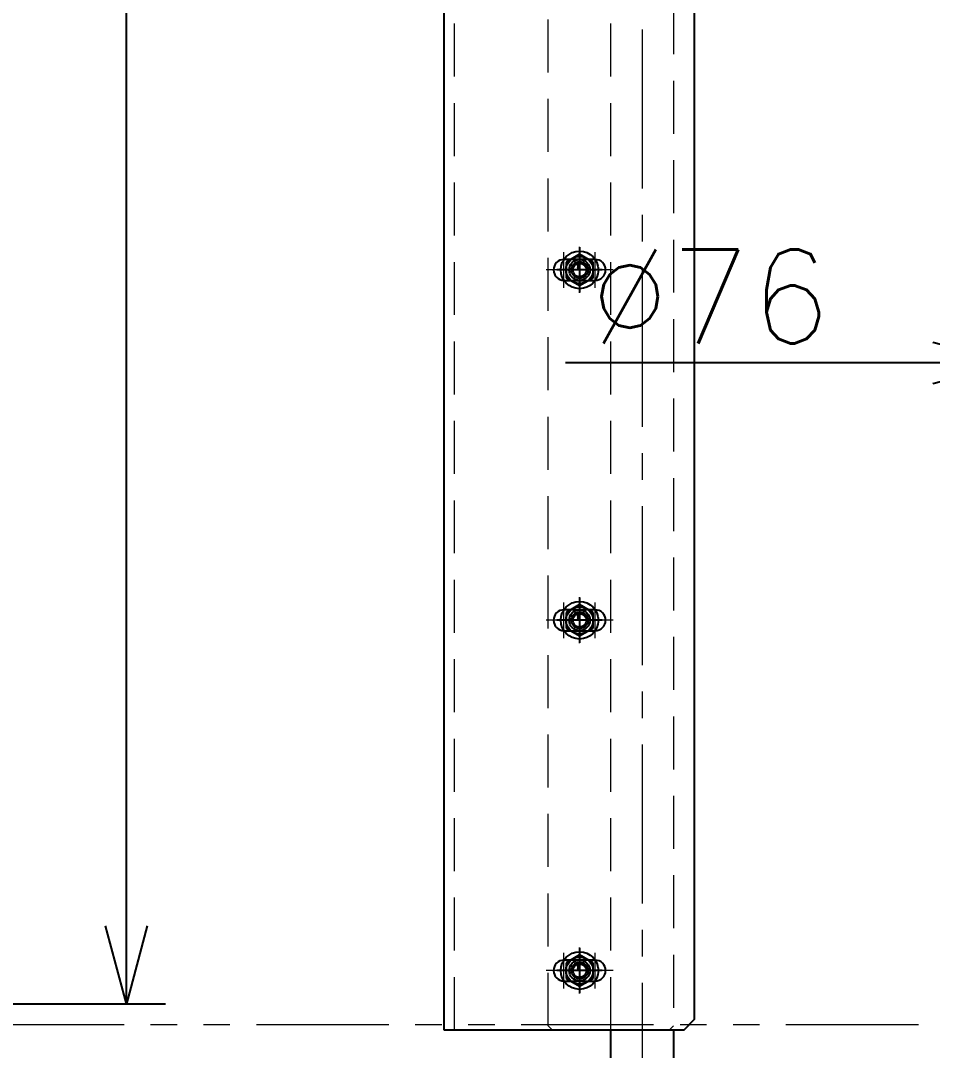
# Model space of a CAD drawing. Header units: millimetres. Extents: x -8731 to 85711, y -14522 to 31379.
# Drawn here: x 5682.5 to 6119.9, y 17255.2 to 17749 of the extents above; entities that cross this region are included whole.
import ezdxf
from ezdxf import colors
from ezdxf.entities.mleader import LeaderData, LeaderLine
from ezdxf.enums import TextEntityAlignment as Align
from ezdxf.math import Vec2, Vec3

# ---------------------------------------------------------------- set-up
doc = ezdxf.new("R2010")
doc.units = ezdxf.units.MM
doc.header["$LTSCALE"] = 4
doc.header["$PDMODE"] = 99
doc.header["$PDSIZE"] = 1
for name, pattern in [('CENTER2', [28.575, 19.05, -3.175, 3.175, -3.175]), ('HIDDEN', [9.525, 6.35, -3.175]), ('PHANTOM2', [31.75, 15.875, -3.175, 3.175, -3.175, 3.175, -3.175])]:
    doc.linetypes.add(name, pattern=pattern)
for name, color, linetype, lineweight in [('04_HIDDEN', 2, 'HIDDEN', 13), ('05_CENTER', 4, 'CENTER2', 13), ('06_PHANTOM', 2, 'PHANTOM2', 13), ('08_DIM', 3, 'Continuous', 13)]:
    doc.layers.add(name, color=color, linetype=linetype, lineweight=lineweight)
doc.layers.add('10_DRAFT', color=8, linetype='Continuous', lineweight=0, plot=False)
doc.styles.add('KSS_TXT', font='txt.shx', dxfattribs={"bigfont": 'extfont2.shx'})
doc.styles.get("Standard").update_dxf_attribs({"font": 'txt.shx', "bigfont": 'extfont2.shx'})
doc.dimstyles.new('KSS_DIM', dxfattribs={"dimscale": 3, "dimtxt": 3, "dimasz": 2.5, "dimexe": 1.25, "dimexo": 0.625, "dimtad": 1, "dimdsep": 46, "dimtxsty": 'KSS_TXT', "dimblk": 'OPEN30', "dimcen": 0, "dimazin": 2, "dimtfac": 0.75, "dimtmove": 0, "dimatfit": 3, "dimldrblk": 'OPEN30', "dimfxl": 1, "dimtolj": 1, "dimarcsym": 0})

# ---------------------------------------------------------------- blocks, each defined once
blk = doc.blocks.new('AM_BALLOON1')
at = {"transparency": 16777216}
blk.add_circle((0, 0), 5, dxfattribs=at)
blk.add_attdef('B_NUMBER', text='', height=3, dxfattribs=at).set_placement((0, 0), align=Align.MIDDLE_CENTER)
blk = doc.blocks.new('_OPEN')
at = {"color": 0, "linetype": 'ByBlock'}
for p, q in [((-1, 0.167), (0, 0)), ((0, 0), (-1, -0.167)), ((0, 0), (-1, 0))]:
    blk.add_line(p, q, dxfattribs=at)
blk = doc.blocks.new('_Open30')
at = {"color": 0, "linetype": 'ByBlock', "lineweight": -2}
for p, q in [((-1, 0.268), (0, 0)), ((0, 0), (-1, -0.268)), ((0, 0), (-1, 0))]:
    blk.add_line(p, q, dxfattribs=at)
blk = doc.blocks.new('*D4250')
at = {"layer": '08_DIM', "color": 0, "lineweight": -2, "transparency": 16777216}
for p, q in [((6157.62, 17581.74), (6157.62, 17603.6)), ((6233.62, 17581.74), (6233.62, 17603.6)), ((6120.12, 17584.85), (5943.87, 17584.85)), ((6233.62, 17584.85), (6157.62, 17584.85)), ((6271.12, 17584.85), (6308.62, 17584.85))]:
    blk.add_line(p, q, dxfattribs=at)
at = {"layer": 'Defpoints', "color": 0, "transparency": 16777216}
for p in [(6157.62, 17584.85), (6157.62, 17572.37), (6233.62, 17572.37)]:
    blk.add_point(p, dxfattribs=at)
at = {"layer": '08_DIM', "color": 0, "lineweight": -2, "transparency": 16777216, "xscale": 37.5, "yscale": 37.5, "zscale": 37.5}
blk.add_blockref('_Open30', (6157.62, 17584.85), dxfattribs=at)
at = {"layer": '08_DIM', "color": 0, "lineweight": -2, "transparency": 16777216, "xscale": 37.5, "yscale": 37.5, "zscale": 37.5, "rotation": 180}
blk.add_blockref('_Open30', (6233.62, 17584.85), dxfattribs=at)
at = {"layer": '08_DIM', "color": 0, "transparency": 16777216, "insert": (6013.25, 17616.73), "char_height": 45, "attachment_point": 5, "style": 'KSS_TXT'}
blk.add_mtext('\\A1;%%C76', dxfattribs=at)
blk = doc.blocks.new('*D4279')
at = {"layer": '08_DIM', "color": 0, "lineweight": -2, "transparency": 16777216}
for p, q in [((5463.2, 19157.48), (5751.95, 19157.48)), ((5733.2, 17314.98), (5733.2, 19119.98)), ((5463.2, 17277.48), (5751.95, 17277.48))]:
    blk.add_line(p, q, dxfattribs=at)
at = {"layer": 'Defpoints', "color": 0, "transparency": 16777216}
for p in [(5453.82, 19157.48), (5733.2, 19157.48), (5453.82, 17277.48)]:
    blk.add_point(p, dxfattribs=at)
at = {"layer": '08_DIM', "color": 0, "lineweight": -2, "transparency": 16777216, "xscale": 37.5, "yscale": 37.5, "zscale": 37.5}
for p, rotation in [((5733.2, 19157.48), 90), ((5733.2, 17277.48), 270)]:
    blk.add_blockref('_Open30', p, dxfattribs=dict(at, rotation=rotation))
at = {"layer": '08_DIM', "color": 0, "transparency": 16777216, "char_height": 45, "attachment_point": 5, "rotation": 90, "style": 'KSS_TXT'}
for s, insert in [('\\A1;(水切りローラ幅)', (5765.08, 18217.48)), ('\\A1;1880', (5701.33, 18217.48))]:
    blk.add_mtext(s, dxfattribs=dict(at, insert=insert))
blk = doc.blocks.new('A$C2C7538EA_1_1_1')
at = {"color": 0}
blk.add_lwpolyline([(-952.5, -15), (-1118, -15), (-1120, -13), (-1120, 13), (-1118, 15), (-952.5, 15)], dxfattribs=at)
for centre in [(-924, 30), (-756, 30), (-588, 30)]:
    blk.add_circle(centre, 5, dxfattribs=at)
at = {"layer": '04_HIDDEN'}
blk.add_lwpolyline([(950.5, -15), (-950.5, -15), (-952.5, -13), (-952.5, 43), (-950.5, 45), (950.5, 45), (952.5, 43), (952.5, -13)], close=True, dxfattribs=at)
blk.add_lwpolyline([(-952.5, 15), (952.5, 15)], dxfattribs=at)
at = {"layer": '05_CENTER'}
for p, q in [((-924, 21.41), (-924, 38.59)), ((-756, 21.41), (-756, 38.59)), ((-588, 21.41), (-588, 38.59)), ((-915.41, 30), (-932.59, 30)), ((-747.41, 30), (-764.59, 30)), ((-579.41, 30), (-596.59, 30)), ((1127.5, 0), (-1127.5, 0))]:
    blk.add_line(p, q, dxfattribs=at)
blk = doc.blocks.new('A$C17963C12_1_1_1')
at = {"color": 0}
blk.add_lwpolyline([(-952.5, 95), (952.5, 95), (952.5, -20), (947.5, -25), (-947.5, -25), (-952.5, -20)], close=True, dxfattribs=at)
for points in [[(-929, 37.5), (-929, 22.5, 1), (-919, 22.5), (-919, 37.5, 1)], [(-761, 37.5), (-761, 22.5, 1), (-751, 22.5), (-751, 37.5, 1)], [(-593, 37.5), (-593, 22.5, 1), (-583, 22.5), (-583, 37.5, 1)]]:
    blk.add_lwpolyline(points, format="xyb", close=True, dxfattribs=at)
at = {"layer": '04_HIDDEN', "color": 3}
blk.add_line((-952.5, 90), (952.5, 90), dxfattribs=at)
at = {"layer": '05_CENTER'}
for p, q in [((-924, 13.94), (-924, 46.06)), ((-756, 13.94), (-756, 46.06)), ((-588, 13.94), (-588, 46.06)), ((-932.56, 37.5), (-915.44, 37.5)), ((-764.56, 37.5), (-747.44, 37.5)), ((-596.56, 37.5), (-579.44, 37.5)), ((-935, 30), (-913, 30)), ((-767, 30), (-745, 30)), ((-599, 30), (-577, 30)), ((-932.56, 22.5), (-915.44, 22.5)), ((-764.56, 22.5), (-747.44, 22.5)), ((-596.56, 22.5), (-579.44, 22.5))]:
    blk.add_line(p, q, dxfattribs=at)
blk = doc.blocks.new('8b_1_1_1')
at = {"color": 0, "linetype": 'CENTER2'}
for p, q in [((0, -10.87), (0, 10.87)), ((10.87, 0), (-10.87, 0))]:
    blk.add_line(p, q, dxfattribs=at)
at = {"color": 0}
for p, q in [((-3.75, 6.49), (-7.5, 0)), ((-3.75, 6.49), (-7.5, 0)), ((3.75, 6.49), (-3.75, 6.49)), ((3.75, 6.49), (-3.75, 6.49)), ((7.5, 0), (3.75, 6.49)), ((7.5, 0), (3.75, 6.49)), ((-7.5, 0), (-3.75, -6.49)), ((-7.5, 0), (-3.75, -6.49)), ((3.75, -6.49), (7.5, 0)), ((3.75, -6.49), (7.5, 0)), ((-3.75, -6.49), (3.75, -6.49)), ((-3.75, -6.49), (3.75, -6.49))]:
    blk.add_line(p, q, dxfattribs=at)
for radius in [9, 6.5, 4, 3.25]:
    blk.add_circle((0, 0), radius, dxfattribs=at)
at = {"layer": '10_DRAFT', "style": 'KSS_TXT'}
blk.add_text('M8', height=1, dxfattribs=at).set_placement((0.76, 0.14))
blk = doc.blocks.new('A$C663D1D81_1_1')
for name, p in [('A$C17963C12_1_1_1', (0, 0)), ('A$C2C7538EA_1_1_1', (0, 0)), ('8b_1_1_1', (-924, 30)), ('8b_1_1_1', (-756, 30)), ('8b_1_1_1', (-588, 30))]:
    blk.add_blockref(name, p)
blk = doc.blocks.new('A$C3EAE771B_1_1')
at = {"rotation": 180}
blk.add_blockref('A$C663D1D81_1_1', (-1075, 140), dxfattribs=at)

msp = doc.modelspace()

# ---------------------------------------------------------------- linework, layer by layer
at = {"layer": '06_PHANTOM', "color": 6}
msp.add_lwpolyline([(5454.82127, 19167.47541), (7764.1226, 19167.47541), (7764.1226, 17267.47541), (5454.82127, 17267.47541)], close=True, dxfattribs=at)

# ---------------------------------------------------------------- block references
at = {"rotation": 270}
msp.add_blockref('A$C3EAE771B_1_1', (5840.62262, 17142.47541), dxfattribs=at)

# ---------------------------------------------------------------- dimensions: what is measured, and where the dimension line sits
at = {"layer": '08_DIM', "color": 1}
dim = msp.add_linear_dim(base=(5733.2047, 19157.47541), p1=(5453.82127, 17277.47541), p2=(5453.82127, 19157.47541), angle=90, dimstyle='KSS_DIM', override={"dimscale": 15, "dimpost": '\\X(水切りローラ幅)'}, dxfattribs=at)
dim.commit()
dim.dimension.update_dxf_attribs({"geometry": '*D4279', "text_midpoint": (5733.2047, 18217.47541), "dimtype": 160})
at = {"layer": '08_DIM'}
dim = msp.add_linear_dim(base=(6157.62261, 17584.85326), p1=(6233.62261, 17572.36991), p2=(6157.62261, 17572.36991), angle=180, text='%%C<>', dimstyle='KSS_DIM', override={"dimscale": 15}, dxfattribs=at)
dim.commit()
dim.dimension.update_dxf_attribs({"geometry": '*D4250', "text_midpoint": (6013.24761, 17616.72826)})

# ---------------------------------------------------------------- leaders
ml = msp.add_multileader_block('Standard', dxfattribs=at)
ml.set_content('AM_BALLOON1', color=256, scale=15)
ml.set_attribute('B_NUMBER', 'AU', width=0)
ml.set_leader_properties(color=256, linetype='ByLayer', lineweight=-1)
ml.set_arrow_properties(name='OPEN')
ml.build(insert=Vec2(0, 0))
ml.multileader.update_dxf_attribs({"leader_type": 0, "has_dogleg": 0, "text_right_attachment_type": 6, "dogleg_length": 0, "arrow_head_size": 30, "scale": 15, "block_connection_type": 1})
ctx = ml.context
ctx.base_point, ctx.scale, ctx.char_height, ctx.arrow_head_size, ctx.landing_gap_size, ctx.plane_origin = Vec3(5844.83769, 21132.80583), 15, 60, 30, 30, Vec3(5844.83769, 21132.80583)
ctx.right_attachment, ctx.attachment_type = 6, 1
notes = []
notes.append((ctx, [(0, (0, 0, 0), (0, 0), (1, 0), 1, [])]))
ctx.block.insert = Vec3(5844.83769, 21132.80583)
for ctx, leaders in notes:
    for number, flags, end, landing, length, lines in leaders:
        leader = LeaderData()
        leader.index, (leader.has_last_leader_line, leader.has_dogleg_vector, leader.attachment_direction) = number, flags
        leader.last_leader_point, leader.dogleg_vector, leader.dogleg_length = Vec3(end), Vec3(landing), length
        for number, points, colour, breaks in lines:
            line = LeaderLine()
            line.index, line.vertices, line.color, line.breaks = number, Vec3.list(points), colors.encode_raw_color(colour), breaks
            leader.lines.append(line)
        ctx.leaders.append(leader)

doc.saveas('drawing.dxf')
